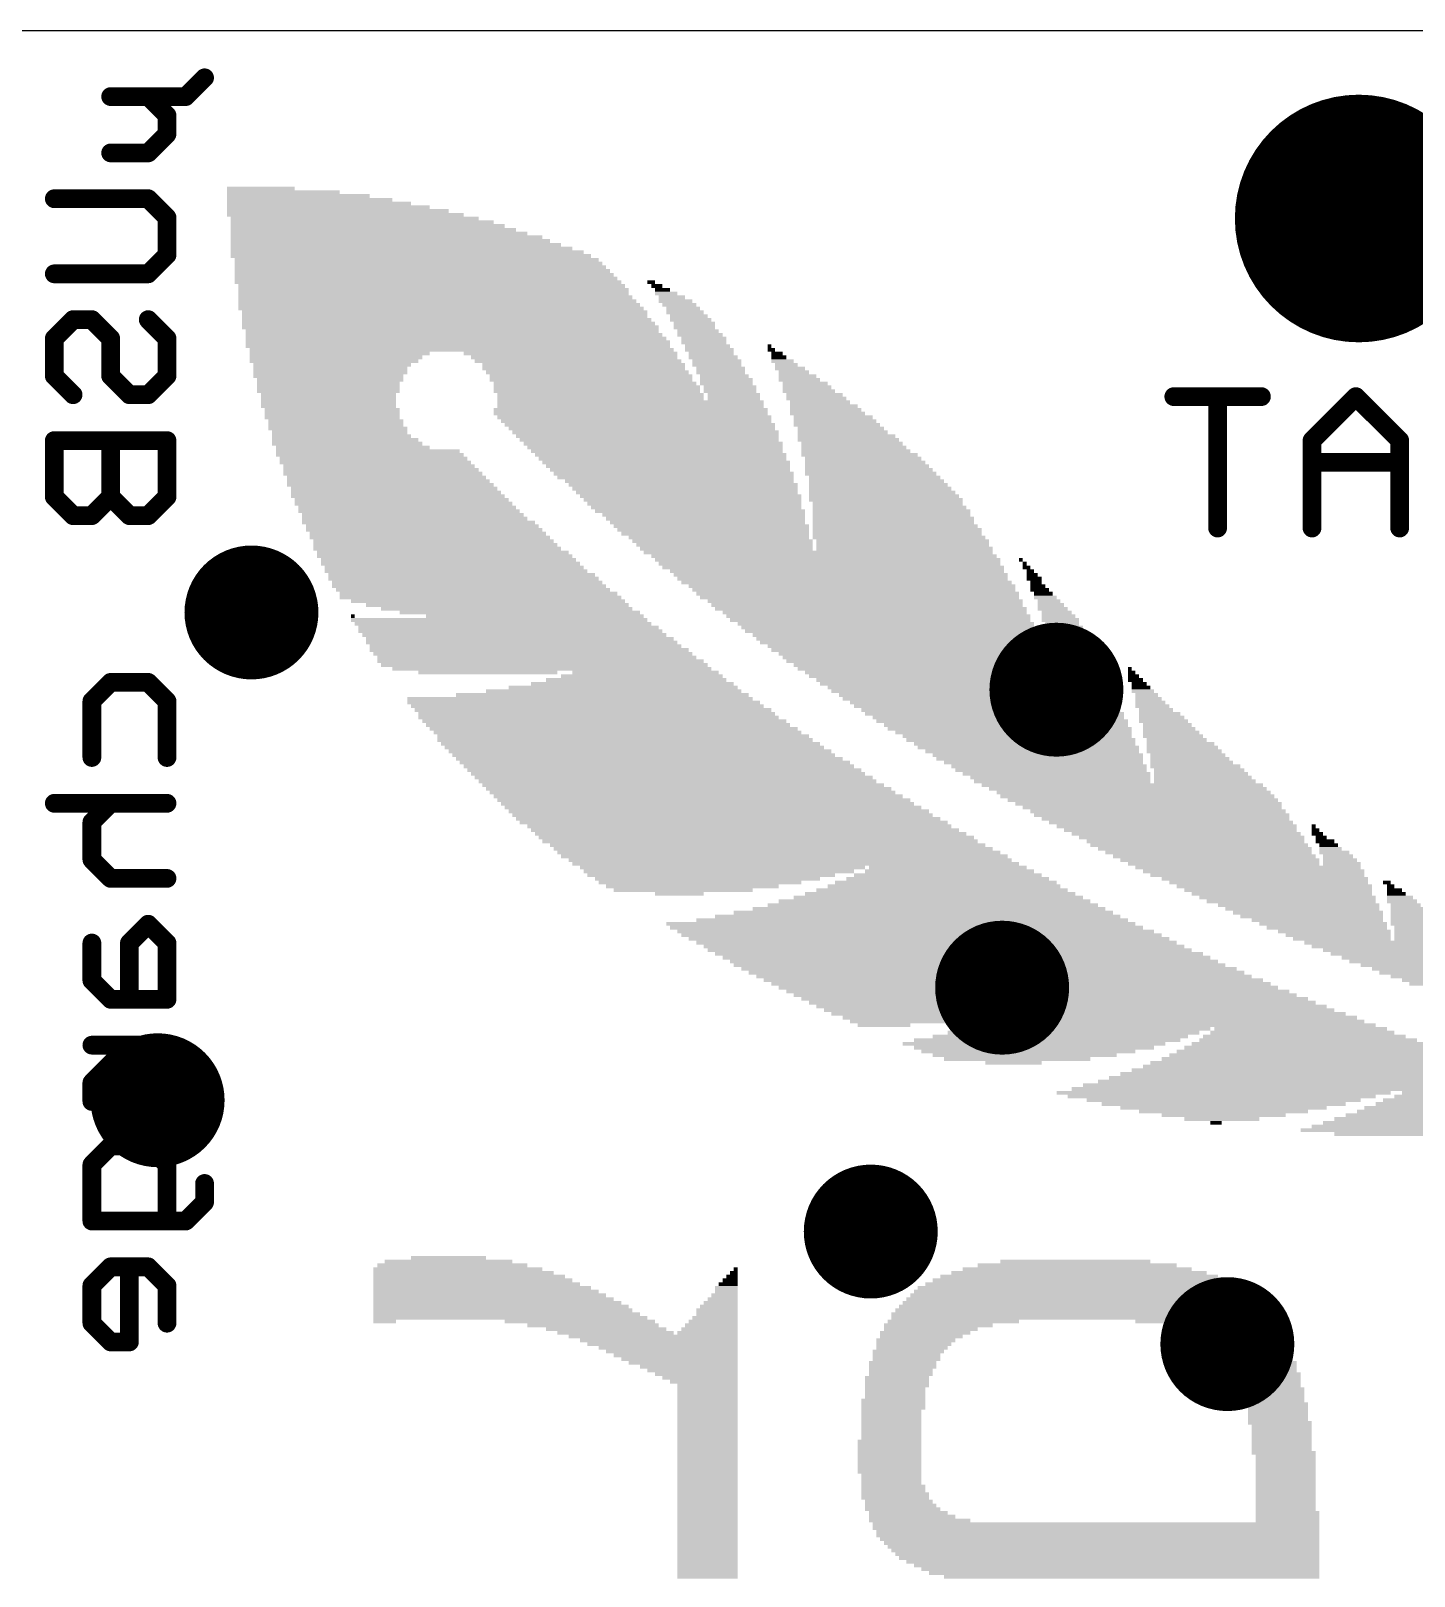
# Model space of a CAD drawing. Extents: x 0 to 50.8, y 0 to 22.9.
# Drawn here: x 7.52 to 16.88, y 12.4 to 22.86 of the extents above; entities that cross this region are included whole.
import ezdxf

# ---------------------------------------------------------------- set-up
doc = ezdxf.new("R2010")
doc.units = 0
for name, color, linetype in [('17', 110, 'CONTINUOUS'), ('18', 110, 'CONTINUOUS'), ('20', 53, 'CONTINUOUS'), ('22', 6, 'CONTINUOUS')]:
    doc.layers.add(name, color=color, linetype=linetype)

# ---------------------------------------------------------------- blocks, each defined once
blk = doc.blocks.new('ROUNDP')
at = {"const_width": 0.5}
blk.add_lwpolyline([(0, -0.25, 1), (0, 0.25, 1), (0, -0.25)], format="xyb", dxfattribs=at)
blk = doc.blocks.new('RECT')
blk.add_solid([(-0.5, -0.5), (0.5, -0.5), (-0.5, 0.5), (0.5, 0.5)])
blk = doc.blocks.new('ROUNDV')
at = {"const_width": 0.5}
blk.add_lwpolyline([(0, -0.25, 1), (0, 0.25, 1), (0, -0.25)], format="xyb", dxfattribs=at)

msp = doc.modelspace()

# ---------------------------------------------------------------- linework, layer by layer
at = {"layer": '20'}
msp.add_line((48.26, 22.86), (2.54, 22.86), dxfattribs=at)
at = {"layer": '22', "const_width": 0.127}
for points in [[(8.5726, 22.4154), (8.6997, 22.5425)], [(8.0642, 22.4154), (8.3184, 22.4154)], [(8.3184, 22.4154), (8.4455, 22.2883)], [(8.3184, 22.4154), (8.5726, 22.4154)], [(8.4455, 22.2883), (8.4455, 22.1612)], [(8.4455, 22.1612), (8.3184, 22.0341)], [(8.3184, 22.0341), (8.0642, 22.0341)], [(7.6829, 21.7239), (8.3184, 21.7239)], [(8.3184, 21.7239), (8.4455, 21.5968)], [(8.4455, 21.5968), (8.4455, 21.3426)], [(8.4455, 21.3426), (8.3184, 21.2155)], [(8.3184, 21.2155), (7.6829, 21.2155)], [(7.6829, 20.7782), (7.81, 20.9053)], [(7.81, 20.9053), (7.9371, 20.9053)], [(7.9371, 20.9053), (8.0642, 20.7782)], [(8.4455, 20.7782), (8.3184, 20.9053)], [(7.6829, 20.524), (7.6829, 20.7782)], [(8.0642, 20.7782), (8.0642, 20.524)], [(8.4455, 20.524), (8.4455, 20.7782)], [(7.81, 20.3969), (7.6829, 20.524)], [(8.0642, 20.524), (8.1913, 20.3969)], [(8.3184, 20.3969), (8.4455, 20.524)], [(8.1913, 20.3969), (8.3184, 20.3969)], [(15.8517, 20.3843), (15.2586, 20.3843)], [(15.5552, 19.4945), (15.5552, 20.3843)], [(16.4907, 20.3843), (16.1941, 20.0877)], [(16.7873, 20.0877), (16.4907, 20.3843)], [(8.4455, 20.0868), (7.6829, 20.0868)], [(7.6829, 20.0868), (7.6829, 19.7054)], [(8.0642, 20.0868), (8.0642, 19.7054)], [(8.4455, 19.7054), (8.4455, 20.0868)], [(16.1941, 20.0877), (16.1941, 19.4945)], [(16.7873, 19.4945), (16.7873, 20.0877)], [(16.7873, 19.9394), (16.1941, 19.9394)], [(7.6829, 19.7054), (7.81, 19.5783)], [(7.9371, 19.5783), (8.0642, 19.7054)], [(8.0642, 19.7054), (8.1913, 19.5783)], [(8.3184, 19.5783), (8.4455, 19.7054)], [(7.81, 19.5783), (7.9371, 19.5783)], [(8.1913, 19.5783), (8.3184, 19.5783)], [(7.9371, 18.3225), (8.0642, 18.4496)], [(8.0642, 18.4496), (8.3184, 18.4496)], [(8.3184, 18.4496), (8.4455, 18.3225)], [(7.9371, 17.9412), (7.9371, 18.3225)], [(8.4455, 18.3225), (8.4455, 17.9412)], [(7.6829, 17.631), (8.4455, 17.631)], [(8.0642, 17.631), (7.9371, 17.5039)], [(7.9371, 17.5039), (7.9371, 17.2497)], [(7.9371, 17.2497), (8.0642, 17.1226)], [(8.0642, 17.1226), (8.4455, 17.1226)], [(8.3184, 16.8125), (8.1913, 16.6853)], [(8.4455, 16.6853), (8.3184, 16.8125)], [(7.9371, 16.6853), (7.9371, 16.4311)], [(8.1913, 16.6853), (8.1913, 16.304)], [(8.4455, 16.304), (8.4455, 16.6853)], [(7.9371, 16.4311), (8.0642, 16.304)], [(8.0642, 16.304), (8.4455, 16.304)], [(8.4455, 15.9939), (7.9371, 15.9939)], [(8.1913, 15.9939), (7.9371, 15.7397)], [(7.9371, 15.7397), (7.9371, 15.6126)], [(7.9371, 15.1846), (8.0642, 15.3117)], [(8.0642, 15.3117), (8.3184, 15.3117)], [(8.3184, 15.3117), (8.4455, 15.1846)], [(7.9371, 14.8033), (7.9371, 15.1846)], [(8.4455, 15.1846), (8.4455, 14.8033)], [(8.6997, 15.0575), (8.6997, 14.9304)], [(8.6997, 14.9304), (8.5726, 14.8033)], [(8.5726, 14.8033), (7.9371, 14.8033)], [(8.0642, 14.4931), (7.9371, 14.366)], [(8.3184, 14.4931), (8.0642, 14.4931)], [(8.1913, 13.9847), (8.1913, 14.4931)], [(8.4455, 14.366), (8.3184, 14.4931)], [(7.9371, 14.366), (7.9371, 14.1118)], [(8.4455, 14.1118), (8.4455, 14.366)], [(7.9371, 14.1118), (8.0642, 13.9847)], [(8.0642, 13.9847), (8.1913, 13.9847)]]:
    msp.add_lwpolyline(points, dxfattribs=at)
at = {"layer": '22', "const_width": 0.0635}
for points in [[(8.7222, 22.52, 1), (8.6773, 22.565)], [(8.0642, 22.4471, 1), (8.0642, 22.3836)], [(8.3408, 22.4378, 1), (8.2959, 22.3929)], [(8.3184, 22.4471, 1), (8.3184, 22.3836)], [(8.3184, 22.3836, 1), (8.3184, 22.4471)], [(8.5502, 22.4378, 1), (8.5951, 22.3929)], [(8.5726, 22.3836, 1), (8.5726, 22.4471)], [(8.4773, 22.2883, 1), (8.4138, 22.2883)], [(8.423, 22.2658, 1), (8.468, 22.3107)], [(8.4138, 22.1612, 1), (8.4773, 22.1612)], [(8.468, 22.1387, 1), (8.423, 22.1836)], [(8.0642, 22.0658, 1), (8.0642, 22.0023)], [(8.2959, 22.0565, 1), (8.3408, 22.0116)], [(8.3184, 22.0023, 1), (8.3184, 22.0658)], [(7.6829, 21.7557, 1), (7.6829, 21.6922)], [(8.3408, 21.7464, 1), (8.2959, 21.7015)], [(8.3184, 21.6922, 1), (8.3184, 21.7557)], [(8.4773, 21.5968, 1), (8.4138, 21.5968)], [(8.423, 21.5744, 1), (8.468, 21.6193)], [(8.4138, 21.3426, 1), (8.4773, 21.3426)], [(8.468, 21.3201, 1), (8.423, 21.365)], [(7.6829, 21.2472, 1), (7.6829, 21.1837)], [(8.2959, 21.2379, 1), (8.3408, 21.193)], [(8.3184, 21.1837, 1), (8.3184, 21.2472)], [(7.81, 20.9371, 1), (7.81, 20.8736)], [(7.8324, 20.8829, 1), (7.7875, 20.9278)], [(7.9595, 20.9278, 1), (7.9146, 20.8829)], [(7.9371, 20.8736, 1), (7.9371, 20.9371)], [(8.3408, 20.9278, 1), (8.2959, 20.8829)], [(7.7146, 20.7782, 1), (7.6511, 20.7782)], [(7.6604, 20.8007, 1), (7.7053, 20.7558)], [(8.0959, 20.7782, 1), (8.0324, 20.7782)], [(8.0417, 20.7558, 1), (8.0866, 20.8007)], [(8.4773, 20.7782, 1), (8.4138, 20.7782)], [(8.423, 20.7558, 1), (8.468, 20.8007)], [(7.6511, 20.524, 1), (7.7146, 20.524)], [(7.7053, 20.5465, 1), (7.6604, 20.5016)], [(8.0866, 20.5465, 1), (8.0417, 20.5016)], [(8.0324, 20.524, 1), (8.0959, 20.524)], [(8.4138, 20.524, 1), (8.4773, 20.524)], [(8.468, 20.5016, 1), (8.423, 20.5465)], [(7.7875, 20.3745, 1), (7.8324, 20.4194)], [(8.1913, 20.4287, 1), (8.1913, 20.3652)], [(8.1688, 20.3745, 1), (8.2137, 20.4194)], [(8.2959, 20.4194, 1), (8.3408, 20.3745)], [(8.3184, 20.3652, 1), (8.3184, 20.4287)], [(15.2586, 20.416, 1), (15.2586, 20.3525)], [(15.5869, 20.3843, 1), (15.5234, 20.3843)], [(15.8517, 20.3525, 1), (15.8517, 20.416)], [(16.5131, 20.4067, 1), (16.4682, 20.3618)], [(16.5131, 20.3618, 1), (16.4682, 20.4067)], [(7.7146, 20.0868, 1), (7.6511, 20.0868)], [(7.6829, 20.1185, 1), (7.6829, 20.055)], [(8.0959, 20.0868, 1), (8.0324, 20.0868)], [(8.4773, 20.0868, 1), (8.4138, 20.0868)], [(8.4455, 20.055, 1), (8.4455, 20.1185)], [(16.2258, 20.0877, 1), (16.1623, 20.0877)], [(16.1716, 20.1101, 1), (16.2165, 20.0652)], [(16.819, 20.0877, 1), (16.7555, 20.0877)], [(16.7648, 20.0652, 1), (16.8097, 20.1101)], [(16.1941, 19.9711, 1), (16.1941, 19.9076)], [(16.7873, 19.9076, 1), (16.7873, 19.9711)], [(7.6511, 19.7054, 1), (7.7146, 19.7054)], [(7.7053, 19.7279, 1), (7.6604, 19.683)], [(8.0866, 19.7279, 1), (8.0417, 19.683)], [(8.0324, 19.7054, 1), (8.0959, 19.7054)], [(8.0866, 19.683, 1), (8.0417, 19.7279)], [(8.4138, 19.7054, 1), (8.4773, 19.7054)], [(8.468, 19.683, 1), (8.423, 19.7279)], [(7.81, 19.6101, 1), (7.81, 19.5466)], [(7.7875, 19.5559, 1), (7.8324, 19.6008)], [(7.9146, 19.6008, 1), (7.9595, 19.5559)], [(7.9371, 19.5466, 1), (7.9371, 19.6101)], [(8.1913, 19.6101, 1), (8.1913, 19.5466)], [(8.1688, 19.5559, 1), (8.2137, 19.6008)], [(8.2959, 19.6008, 1), (8.3408, 19.5559)], [(8.3184, 19.5466, 1), (8.3184, 19.6101)], [(15.5234, 19.4945, 1), (15.5869, 19.4945)], [(16.1623, 19.4945, 1), (16.2258, 19.4945)], [(16.7555, 19.4945, 1), (16.819, 19.4945)], [(8.0642, 18.4814, 1), (8.0642, 18.4179)], [(8.0866, 18.4272, 1), (8.0417, 18.4721)], [(8.3408, 18.4721, 1), (8.2959, 18.4272)], [(8.3184, 18.4179, 1), (8.3184, 18.4814)], [(7.9688, 18.3225, 1), (7.9053, 18.3225)], [(7.9146, 18.345, 1), (7.9595, 18.3001)], [(8.4773, 18.3225, 1), (8.4138, 18.3225)], [(8.423, 18.3001, 1), (8.468, 18.345)], [(7.9053, 17.9412, 1), (7.9688, 17.9412)], [(8.4138, 17.9412, 1), (8.4773, 17.9412)], [(7.6829, 17.6628, 1), (7.6829, 17.5993)], [(8.0866, 17.6086, 1), (8.0417, 17.6535)], [(8.4455, 17.5993, 1), (8.4455, 17.6628)], [(7.9688, 17.5039, 1), (7.9053, 17.5039)], [(7.9146, 17.5264, 1), (7.9595, 17.4815)], [(7.9595, 17.2722, 1), (7.9146, 17.2273)], [(7.9053, 17.2497, 1), (7.9688, 17.2497)], [(8.0642, 17.1543, 1), (8.0642, 17.0908)], [(8.0417, 17.1001, 1), (8.0866, 17.145)], [(8.4455, 17.0908, 1), (8.4455, 17.1543)], [(8.3408, 16.8349, 1), (8.2959, 16.79)], [(8.3408, 16.79, 1), (8.2959, 16.8349)], [(7.9688, 16.6853, 1), (7.9053, 16.6853)], [(8.223, 16.6853, 1), (8.1595, 16.6853)], [(8.1688, 16.7078, 1), (8.2137, 16.6629)], [(8.4773, 16.6853, 1), (8.4138, 16.6853)], [(8.423, 16.6629, 1), (8.468, 16.7078)], [(7.9595, 16.4536, 1), (7.9146, 16.4087)], [(7.9053, 16.4311, 1), (7.9688, 16.4311)], [(8.0642, 16.3358, 1), (8.0642, 16.2723)], [(8.0417, 16.2816, 1), (8.0866, 16.3265)], [(8.1595, 16.304, 1), (8.223, 16.304)], [(8.4138, 16.304, 1), (8.4773, 16.304)], [(8.4455, 16.2723, 1), (8.4455, 16.3358)], [(7.9371, 16.0256, 1), (7.9371, 15.9621)], [(8.2137, 15.9714, 1), (8.1688, 16.0163)], [(8.4455, 15.9621, 1), (8.4455, 16.0256)], [(7.9688, 15.7397, 1), (7.9053, 15.7397)], [(7.9146, 15.7621, 1), (7.9595, 15.7172)], [(7.9053, 15.6126, 1), (7.9688, 15.6126)], [(8.0642, 15.3435, 1), (8.0642, 15.28)], [(8.0866, 15.2893, 1), (8.0417, 15.3342)], [(8.3408, 15.3342, 1), (8.2959, 15.2893)], [(8.3184, 15.28, 1), (8.3184, 15.3435)], [(7.9688, 15.1846, 1), (7.9053, 15.1846)], [(7.9146, 15.2071, 1), (7.9595, 15.1622)], [(8.4773, 15.1846, 1), (8.4138, 15.1846)], [(8.423, 15.1622, 1), (8.468, 15.2071)], [(8.7315, 15.0575, 1), (8.668, 15.0575)], [(8.668, 14.9304, 1), (8.7315, 14.9304)], [(8.7222, 14.908, 1), (8.6773, 14.9529)], [(7.9371, 14.835, 1), (7.9371, 14.7715)], [(8.5502, 14.8257, 1), (8.5951, 14.7808)], [(8.5726, 14.7715, 1), (8.5726, 14.835)], [(7.9053, 14.8033, 1), (7.9688, 14.8033)], [(8.4138, 14.8033, 1), (8.4773, 14.8033)], [(8.0642, 14.5249, 1), (8.0642, 14.4614)], [(8.0866, 14.4707, 1), (8.0417, 14.5156)], [(8.223, 14.4931, 1), (8.1595, 14.4931)], [(8.3408, 14.5156, 1), (8.2959, 14.4707)], [(8.3184, 14.4614, 1), (8.3184, 14.5249)], [(7.9688, 14.366, 1), (7.9053, 14.366)], [(7.9146, 14.3885, 1), (7.9595, 14.3436)], [(8.4773, 14.366, 1), (8.4138, 14.366)], [(8.423, 14.3436, 1), (8.468, 14.3885)], [(7.9595, 14.1343, 1), (7.9146, 14.0894)], [(7.9053, 14.1118, 1), (7.9688, 14.1118)], [(8.4138, 14.1118, 1), (8.4773, 14.1118)], [(8.0642, 14.0165, 1), (8.0642, 13.953)], [(8.0417, 13.9623, 1), (8.0866, 14.0072)], [(8.1913, 13.953, 1), (8.1913, 14.0165)], [(8.1595, 13.9847, 1), (8.223, 13.9847)]]:
    msp.add_lwpolyline(points, format="xyb", dxfattribs=at)

# ---------------------------------------------------------------- block references
at = {"layer": '17', "xscale": 1.6764, "yscale": 1.6764, "rotation": 90}
msp.add_blockref('ROUNDP', (16.51, 21.59), dxfattribs=at)
msp.add_blockref('ROUNDP', (16.51, 21.59), dxfattribs=at)
at = {"layer": '18', "xscale": 0.9064, "yscale": 0.9064}
for p in [(9.017, 18.923), (9.017, 18.923), (14.4642, 18.4002), (14.4642, 18.4002), (14.097, 16.383), (14.097, 16.383), (8.382, 15.621), (8.382, 15.621), (13.208, 14.732), (13.208, 14.732), (15.621, 13.97), (15.621, 13.97)]:
    msp.add_blockref('ROUNDV', p, dxfattribs=at)
at = {"layer": '22', "yscale": 0.0254, "rotation": 180}
for p, xscale in [((9.0805, 21.7932), 0.4572), ((9.2329, 21.7678), 0.762), ((9.3345, 21.7424), 0.9652), ((9.4107, 21.717), 1.1176), ((9.4742, 21.6916), 1.2446), ((9.5377, 21.6662), 1.3716), ((9.6012, 21.6408), 1.4986), ((9.652, 21.6154), 1.6002), ((9.7155, 21.59), 1.6764), ((9.7663, 21.5646), 1.778), ((9.8044, 21.5392), 1.8542), ((9.8425, 21.5138), 1.9304), ((9.8806, 21.4884), 2.0066), ((9.9314, 21.463), 2.1082), ((9.9568, 21.4376), 2.159), ((9.9949, 21.4122), 2.2352), ((10.033, 21.3868), 2.3114), ((10.0711, 21.3614), 2.3876), ((10.0965, 21.336), 2.4384), ((10.1346, 21.3106), 2.4638), ((10.1473, 21.2852), 2.4892), ((10.16, 21.2598), 2.5146), ((10.1727, 21.2344), 2.54), ((10.1854, 21.209), 2.5654), ((10.1981, 21.1836), 2.5908), ((10.2108, 21.1582), 2.6162), ((10.2362, 21.1328), 2.6162), ((11.7221, 21.1582), 0.0508), ((11.7602, 21.1328), 0.0762), ((10.2489, 21.1074), 2.6416), ((10.2489, 21.082), 2.6416), ((10.2616, 21.0566), 2.667), ((10.2743, 21.0312), 2.6924), ((11.7983, 21.1074), 0.1016), ((11.8237, 21.082), 0.1524), ((11.8618, 21.0566), 0.1778), ((11.8872, 21.0312), 0.2286), ((10.287, 21.0058), 2.7178), ((10.2997, 20.9804), 2.7432), ((10.3251, 20.955), 2.7432), ((10.3251, 20.9296), 2.7432), ((11.9126, 21.0058), 0.2286), ((11.938, 20.9804), 0.2286), ((11.9507, 20.955), 0.254), ((11.9761, 20.9296), 0.254), ((10.3378, 20.9042), 2.7686), ((10.3505, 20.8788), 2.794), ((10.3632, 20.8534), 2.8194), ((10.3759, 20.828), 2.794), ((11.9888, 20.9042), 0.2794), ((12.0142, 20.8788), 0.2794), ((12.0142, 20.8534), 0.2794), ((12.0396, 20.828), 0.2794), ((10.3886, 20.8026), 2.8194), ((10.4013, 20.7772), 2.8448), ((10.414, 20.7518), 2.8702), ((10.414, 20.7264), 2.8702), ((10.4394, 20.701), 2.8702), ((12.0523, 20.8026), 0.3048), ((12.0777, 20.7772), 0.3048), ((12.0777, 20.7518), 0.3048), ((12.1031, 20.7264), 0.3048), ((12.1158, 20.701), 0.3302), ((12.5222, 20.7264), 0.0254), ((12.5349, 20.701), 0.0508), ((9.6139, 20.6756), 1.2192), ((9.5885, 20.6502), 1.1684), ((9.5758, 20.6248), 1.143), ((9.5631, 20.5994), 1.0668), ((11.176, 20.6756), 1.4478), ((11.2014, 20.6502), 1.397), ((11.2268, 20.6248), 1.397), ((11.2649, 20.5994), 1.3716), ((12.1285, 20.6756), 0.3048), ((12.1412, 20.6502), 0.3302), ((12.1666, 20.6248), 0.3302), ((12.1666, 20.5994), 0.3302), ((12.573, 20.6756), 0.0762), ((12.5857, 20.6502), 0.1016), ((12.6111, 20.6248), 0.1524), ((12.6365, 20.5994), 0.1524), ((9.5504, 20.574), 1.0414), ((9.5504, 20.5486), 1.0414), ((9.5377, 20.5232), 1.016), ((9.5504, 20.4978), 0.9906), ((11.2649, 20.574), 1.3716), ((11.2903, 20.5486), 1.3716), ((11.3157, 20.5232), 1.3716), ((11.3157, 20.4978), 1.3716), ((12.192, 20.574), 0.3302), ((12.192, 20.5486), 0.3302), ((12.2174, 20.5232), 0.3302), ((12.2301, 20.4978), 0.3556), ((12.6619, 20.574), 0.2032), ((12.6873, 20.5486), 0.2032), ((12.7127, 20.5232), 0.254), ((12.7254, 20.4978), 0.2794), ((9.5377, 20.4724), 0.9652), ((9.5377, 20.447), 0.9652), ((9.5377, 20.4216), 0.9652), ((9.5377, 20.3962), 0.9144), ((11.3411, 20.4724), 1.3716), ((11.3538, 20.447), 1.397), ((11.3538, 20.4216), 1.397), ((11.3792, 20.3962), 1.397), ((12.2301, 20.4724), 0.3556), ((12.2555, 20.447), 0.3556), ((12.2555, 20.4216), 0.3556), ((12.2809, 20.3962), 0.3556), ((12.7635, 20.4724), 0.3048), ((12.7762, 20.447), 0.3302), ((12.7889, 20.4216), 0.3556), ((12.827, 20.3962), 0.381), ((9.5377, 20.3708), 0.9144), ((9.5377, 20.3454), 0.9144), ((9.5377, 20.32), 0.9144), ((9.5631, 20.2946), 0.9144), ((11.5824, 20.2946), 1.8542), ((11.3792, 20.3708), 1.397), ((11.5824, 20.3454), 1.8034), ((11.5824, 20.32), 1.8034), ((12.2809, 20.3708), 0.3556), ((12.8397, 20.3708), 0.4064), ((12.8651, 20.3454), 0.4064), ((12.8905, 20.32), 0.4572), ((12.9032, 20.2946), 0.4826), ((9.5631, 20.2692), 0.9144), ((9.5631, 20.2438), 0.9144), ((9.5885, 20.2184), 0.9144), ((9.5885, 20.193), 0.9144), ((11.5824, 20.2692), 1.8542), ((11.6078, 20.2438), 1.8542), ((11.6205, 20.2184), 1.8288), ((11.6459, 20.193), 1.8288), ((12.9159, 20.2692), 0.508), ((12.954, 20.2438), 0.5334), ((12.9667, 20.2184), 0.5588), ((12.9794, 20.193), 0.5842), ((9.6012, 20.1676), 0.9398), ((9.6139, 20.1422), 0.9144), ((9.6266, 20.1168), 0.9398), ((9.652, 20.0914), 0.9906), ((11.6586, 20.1676), 1.8034), ((11.684, 20.1422), 1.8034), ((11.6967, 20.1168), 1.778), ((11.7094, 20.0914), 1.7526), ((13.0048, 20.1676), 0.5842), ((13.0175, 20.1422), 0.6096), ((13.0429, 20.1168), 0.6604), ((13.0556, 20.0914), 0.6858), ((9.6647, 20.066), 1.016), ((9.7028, 20.0406), 1.0414), ((9.8044, 20.0152), 1.2446), ((9.8171, 19.9898), 1.27), ((11.7348, 20.066), 1.7526), ((11.7475, 20.0406), 1.7272), ((11.7602, 20.0152), 1.7018), ((11.7856, 19.9898), 1.7018), ((13.081, 20.066), 0.6858), ((13.0937, 20.0406), 0.7112), ((13.1064, 20.0152), 0.7366), ((13.1318, 19.9898), 0.7874), ((9.8425, 19.9644), 1.27), ((9.8552, 19.939), 1.2954), ((9.8806, 19.9136), 1.2954), ((9.8933, 19.8882), 1.3208), ((9.906, 19.8628), 1.3462), ((11.7983, 19.9644), 1.6764), ((11.8237, 19.939), 1.6764), ((11.8364, 19.9136), 1.651), ((11.8491, 19.8882), 1.6256), ((11.8745, 19.8628), 1.6256), ((13.1572, 19.9644), 0.7874), ((13.1699, 19.939), 0.8128), ((13.1826, 19.9136), 0.8382), ((13.1953, 19.8882), 0.8636), ((13.208, 19.8628), 0.889), ((9.9314, 19.8374), 1.3462), ((9.9441, 19.812), 1.3716), ((9.9568, 19.7866), 1.397), ((9.9822, 19.7612), 1.397), ((11.8872, 19.8374), 1.6002), ((11.9126, 19.812), 1.5494), ((11.938, 19.7866), 1.5494), ((11.9507, 19.7612), 1.524), ((13.2334, 19.8374), 0.889), ((13.2461, 19.812), 0.9144), ((13.2588, 19.7866), 0.9398), ((13.2715, 19.7612), 0.9652), ((9.9949, 19.7358), 1.4224), ((10.0076, 19.7104), 1.4478), ((10.033, 19.685), 1.4478), ((10.0457, 19.6596), 1.4732), ((11.9634, 19.7358), 1.4986), ((11.9888, 19.7104), 1.4986), ((12.0015, 19.685), 1.4732), ((12.0142, 19.6596), 1.4478), ((13.2842, 19.7358), 0.9906), ((13.2969, 19.7104), 1.016), ((13.3096, 19.685), 1.0414), ((13.3223, 19.6596), 1.016), ((10.0711, 19.6342), 1.4732), ((10.0838, 19.6088), 1.4986), ((10.1092, 19.5834), 1.4986), ((10.1219, 19.558), 1.524), ((12.0269, 19.6342), 1.4224), ((12.0523, 19.6088), 1.4224), ((12.0777, 19.5834), 1.3716), ((12.0904, 19.558), 1.3462), ((13.335, 19.6342), 1.0414), ((13.3477, 19.6088), 1.0668), ((13.3477, 19.5834), 1.0668), ((13.3604, 19.558), 1.0922), ((10.1473, 19.5326), 1.5748), ((10.1727, 19.5072), 1.5748), ((10.1854, 19.4818), 1.6002), ((10.2108, 19.4564), 1.6002), ((12.1031, 19.5326), 1.3208), ((12.1285, 19.5072), 1.3208), ((12.1412, 19.4818), 1.2954), ((12.1539, 19.4564), 1.27), ((13.3604, 19.5326), 1.0922), ((13.3731, 19.5072), 1.1176), ((13.3858, 19.4818), 1.143), ((13.3858, 19.4564), 1.143), ((10.2235, 19.431), 1.6256), ((10.2489, 19.4056), 1.6256), ((10.2616, 19.3802), 1.651), ((10.2743, 19.3548), 1.6764), ((12.1793, 19.431), 1.2192), ((12.2047, 19.4056), 1.2192), ((12.2174, 19.3802), 1.1938), ((12.2301, 19.3548), 1.1684), ((13.3985, 19.431), 1.1684), ((13.4239, 19.4056), 1.1684), ((13.4239, 19.3802), 1.1684), ((13.4366, 19.3548), 1.1938), ((10.3124, 19.3294), 1.7018), ((10.3251, 19.304), 1.7272), ((10.3505, 19.2786), 1.7272), ((10.3632, 19.2532), 1.7526), ((12.8524, 19.3294), 2.3622), ((12.8905, 19.304), 2.3368), ((12.9159, 19.2786), 2.3368), ((12.9286, 19.2532), 2.3114), ((14.224, 19.2786), 0.0254), ((14.2494, 19.2532), 0.0254), ((10.3886, 19.2278), 1.7526), ((10.4013, 19.2024), 1.778), ((10.4394, 19.177), 1.8034), ((10.4521, 19.1516), 1.8288), ((12.954, 19.2278), 2.3114), ((12.9794, 19.2024), 2.2606), ((13.0048, 19.177), 2.2606), ((13.0175, 19.1516), 2.2352), ((14.2621, 19.2278), 0.0508), ((14.2875, 19.2024), 0.0508), ((14.3002, 19.177), 0.0762), ((14.3129, 19.1516), 0.1016), ((10.4775, 19.1262), 1.8288), ((10.4902, 19.1008), 1.8542), ((10.5156, 19.0754), 1.8542), ((10.5537, 19.05), 1.8796), ((13.0429, 19.1262), 2.2352), ((13.081, 19.1008), 2.2098), ((13.0937, 19.0754), 2.1844), ((13.1191, 19.05), 2.1844), ((14.3256, 19.1262), 0.0762), ((14.3383, 19.1008), 0.1016), ((14.351, 19.0754), 0.127), ((14.3764, 19.05), 0.127), ((10.5664, 19.0246), 1.905), ((10.6172, 18.9992), 1.8542), ((10.6807, 18.9738), 1.778), ((10.7442, 18.9484), 1.7018), ((10.8331, 18.923), 1.6256), ((13.1318, 19.0246), 2.159), ((13.1699, 18.9992), 2.1336), ((13.1826, 18.9738), 2.1082), ((13.208, 18.9484), 2.1082), ((13.2334, 18.923), 2.0574), ((14.3891, 19.0246), 0.1524), ((14.4145, 18.9992), 0.1524), ((14.4272, 18.9738), 0.1778), ((14.4399, 18.9484), 0.2032), ((14.4653, 18.923), 0.2032), ((9.7028, 18.8976), 0.0254), ((10.6934, 18.8722), 2.0066), ((10.7188, 18.8468), 2.0066), ((10.7569, 18.8214), 2.032), ((10.9347, 18.8976), 1.4732), ((13.2588, 18.8976), 2.0574), ((13.2715, 18.8722), 2.032), ((13.3096, 18.8468), 2.0066), ((13.3223, 18.8214), 1.9812), ((14.478, 18.8976), 0.2286), ((14.4907, 18.8722), 0.254), ((14.5034, 18.8468), 0.2286), ((14.5161, 18.8214), 0.254), ((10.7696, 18.796), 2.0574), ((10.795, 18.7706), 2.0574), ((10.8331, 18.7452), 2.0828), ((10.8458, 18.7198), 2.1082), ((13.3477, 18.796), 1.9812), ((13.3858, 18.7706), 1.9558), ((13.3985, 18.7452), 1.9304), ((13.4239, 18.7198), 1.9304), ((14.5161, 18.796), 0.254), ((14.5415, 18.7706), 0.254), ((14.5415, 18.7452), 0.254), ((14.5542, 18.7198), 0.2794), ((10.8712, 18.6944), 2.1082), ((10.8966, 18.669), 2.159), ((10.922, 18.6436), 2.159), ((10.9474, 18.6182), 2.159), ((13.4493, 18.6944), 1.8796), ((13.462, 18.669), 1.8542), ((13.5001, 18.6436), 1.8288), ((13.5128, 18.6182), 1.8034), ((14.5669, 18.6944), 0.254), ((14.5796, 18.669), 0.2794), ((14.5796, 18.6436), 0.2794), ((14.605, 18.6182), 0.2794), ((10.9728, 18.5928), 2.2098), ((10.9982, 18.5674), 2.2098), ((11.049, 18.542), 2.159), ((10.6172, 18.5166), 0.9398), ((11.684, 18.5166), 0.9906), ((13.5382, 18.5928), 1.8034), ((13.5636, 18.5674), 1.7526), ((13.589, 18.542), 1.7526), ((13.7795, 18.5166), 2.032), ((14.605, 18.5928), 0.2794), ((14.6177, 18.5674), 0.3048), ((14.6304, 18.542), 0.2794), ((14.9606, 18.542), 0.0254), ((14.9733, 18.5166), 0.0508), ((11.5316, 18.415), 1.5494), ((11.5951, 18.4404), 1.3716), ((11.6205, 18.4658), 1.2192), ((11.6586, 18.4912), 1.0922), ((13.7922, 18.4912), 2.0066), ((13.8303, 18.4658), 1.9812), ((13.843, 18.4404), 1.9558), ((13.8811, 18.415), 1.9304), ((14.986, 18.4912), 0.0762), ((14.9987, 18.4658), 0.1016), ((15.0241, 18.4404), 0.1016), ((15.0368, 18.415), 0.127), ((11.2395, 18.3388), 2.3368), ((11.2649, 18.3134), 2.3876), ((11.3919, 18.3642), 1.9812), ((11.4681, 18.3896), 1.7272), ((13.8938, 18.3896), 1.905), ((13.9319, 18.3642), 1.8796), ((13.9446, 18.3388), 1.8542), ((13.9827, 18.3134), 1.8288), ((15.0495, 18.3896), 0.1524), ((15.0749, 18.3642), 0.1524), ((15.0876, 18.3388), 0.1778), ((15.1003, 18.3134), 0.2032), ((11.2903, 18.288), 2.3876), ((11.3284, 18.2626), 2.413), ((11.3538, 18.2372), 2.413), ((11.3665, 18.2118), 2.4384), ((13.9954, 18.288), 1.8034), ((14.0208, 18.2626), 1.7526), ((14.0462, 18.2372), 1.7526), ((14.0716, 18.2118), 1.7018), ((15.113, 18.288), 0.2286), ((15.1384, 18.2626), 0.2286), ((15.1638, 18.2372), 0.2794), ((15.1765, 18.2118), 0.3048), ((11.4046, 18.1864), 2.4638), ((11.43, 18.161), 2.4638), ((11.4681, 18.1356), 2.4892), ((11.4935, 18.1102), 2.4892), ((11.5316, 18.0848), 2.5146), ((14.097, 18.1864), 1.7018), ((14.1224, 18.161), 1.651), ((14.1478, 18.1356), 1.651), ((14.1732, 18.1102), 1.6002), ((14.1986, 18.0848), 1.5494), ((15.1892, 18.1864), 0.3302), ((15.2146, 18.161), 0.3302), ((15.2273, 18.1356), 0.3556), ((15.24, 18.1102), 0.381), ((15.2527, 18.0848), 0.4064), ((11.5443, 18.0594), 2.54), ((11.5824, 18.034), 2.5654), ((11.6078, 18.0086), 2.5654), ((11.6459, 17.9832), 2.5908), ((14.224, 18.0594), 1.5494), ((14.2494, 18.034), 1.4986), ((14.2748, 18.0086), 1.4986), ((14.3002, 17.9832), 1.4478), ((15.2781, 18.0594), 0.4064), ((15.3035, 18.034), 0.4572), ((15.3162, 18.0086), 0.4826), ((15.3289, 17.9832), 0.508), ((11.6713, 17.9578), 2.5908), ((11.7094, 17.9324), 2.6162), ((11.7475, 17.907), 2.6416), ((11.7729, 17.8816), 2.6416), ((14.3383, 17.9578), 1.4224), ((14.351, 17.9324), 1.397), ((14.3764, 17.907), 1.3462), ((14.4145, 17.8816), 1.3208), ((15.3543, 17.9578), 0.508), ((15.367, 17.9324), 0.5334), ((15.3797, 17.907), 0.5588), ((15.4051, 17.8816), 0.6096), ((11.811, 17.8562), 2.667), ((11.8364, 17.8308), 2.667), ((11.8745, 17.8054), 2.6924), ((11.8999, 17.78), 2.6924), ((14.4272, 17.8562), 1.2954), ((14.4653, 17.8308), 1.27), ((14.4907, 17.8054), 1.2192), ((14.5034, 17.78), 1.1938), ((15.4305, 17.8562), 0.6096), ((15.4432, 17.8308), 0.635), ((15.4559, 17.8054), 0.6604), ((15.4686, 17.78), 0.6858), ((11.938, 17.7546), 2.7178), ((11.9761, 17.7292), 2.7432), ((12.0015, 17.7038), 2.7432), ((12.0396, 17.6784), 2.7686), ((14.9098, 17.7546), 1.905), ((14.9479, 17.7292), 1.8796), ((14.986, 17.7038), 1.8542), ((15.0114, 17.6784), 1.8542), ((12.0777, 17.653), 2.794), ((12.1031, 17.6276), 2.794), ((12.1412, 17.6022), 2.8194), ((12.1793, 17.5768), 2.8448), ((15.0495, 17.653), 1.8288), ((15.0876, 17.6276), 1.8034), ((15.113, 17.6022), 1.7526), ((15.1511, 17.5768), 1.7272), ((12.2047, 17.5514), 2.8448), ((12.2428, 17.526), 2.8702), ((12.2809, 17.5006), 2.8956), ((12.319, 17.4752), 2.8702), ((15.1765, 17.5514), 1.7272), ((15.2019, 17.526), 1.6764), ((15.24, 17.5006), 1.651), ((15.2781, 17.4752), 1.6256), ((16.2052, 17.4752), 0.0254), ((12.3571, 17.4498), 2.8956), ((12.3952, 17.4244), 2.921), ((12.4333, 17.399), 2.9464), ((12.4587, 17.3736), 2.9464), ((15.3035, 17.4498), 1.5748), ((15.3416, 17.4244), 1.5494), ((15.3797, 17.399), 1.524), ((15.4051, 17.3736), 1.4732), ((16.2179, 17.4498), 0.0508), ((16.2306, 17.4244), 0.0762), ((16.256, 17.399), 0.0762), ((16.2814, 17.3736), 0.127), ((12.5095, 17.3482), 2.9464), ((12.5476, 17.3228), 2.9718), ((12.5857, 17.2974), 2.9972), ((12.6238, 17.272), 3.0226), ((15.4305, 17.3482), 1.4732), ((15.4686, 17.3228), 1.4478), ((15.494, 17.2974), 1.397), ((15.5321, 17.272), 1.3716), ((16.3068, 17.3482), 0.127), ((16.3195, 17.3228), 0.1524), ((16.3449, 17.2974), 0.2032), ((16.3703, 17.272), 0.2032), ((12.6619, 17.2466), 2.9972), ((12.7, 17.2212), 3.0226), ((12.2047, 17.1958), 1.9304), ((12.1793, 17.1704), 1.8288), ((12.1285, 17.145), 1.6764), ((13.7287, 17.145), 1.27), ((13.7414, 17.1704), 1.143), ((13.7287, 17.1958), 1.0668), ((15.5702, 17.2466), 1.3462), ((15.5956, 17.2212), 1.2954), ((15.7607, 17.1958), 1.524), ((15.7988, 17.1704), 1.4986), ((15.8242, 17.145), 1.4478), ((16.383, 17.2466), 0.2286), ((16.3957, 17.2212), 0.254), ((12.1031, 17.1196), 1.524), ((12.0523, 17.0942), 1.3716), ((12.0015, 17.0688), 1.1684), ((11.938, 17.0434), 0.9398), ((13.6906, 17.0434), 1.7018), ((13.7033, 17.0688), 1.5748), ((13.716, 17.0942), 1.4986), ((13.7287, 17.1196), 1.3716), ((15.875, 17.1196), 1.397), ((15.9004, 17.0942), 1.3462), ((15.9385, 17.0688), 1.3208), ((15.9639, 17.0434), 1.27), ((16.7005, 17.0942), 0.0508), ((16.7259, 17.0688), 0.0508), ((16.7513, 17.0434), 0.1016), ((11.9126, 17.018), 0.3302), ((13.6271, 16.9418), 2.2352), ((13.6398, 16.9672), 2.1082), ((13.6652, 16.9926), 1.9558), ((13.6779, 17.018), 1.8288), ((15.9893, 17.018), 1.2192), ((16.0274, 16.9926), 1.1938), ((16.0528, 16.9672), 1.143), ((16.1036, 16.9418), 1.0922), ((16.764, 17.018), 0.127), ((16.7894, 16.9926), 0.1778), ((16.8021, 16.9672), 0.2032), ((16.8275, 16.9418), 0.2032), ((13.4874, 16.8402), 2.921), ((13.5255, 16.8656), 2.7432), ((13.5636, 16.891), 2.5654), ((13.6017, 16.9164), 2.3876), ((16.129, 16.9164), 1.0414), ((16.1671, 16.891), 1.016), ((16.1925, 16.8656), 0.9652), ((16.2306, 16.8402), 0.889), ((16.8529, 16.9164), 0.254), ((16.8656, 16.891), 0.2794), ((16.891, 16.8656), 0.3302), ((16.9037, 16.8402), 0.3556), ((13.4112, 16.8148), 3.175), ((13.4493, 16.7894), 3.2004), ((13.5128, 16.764), 3.2258), ((13.5509, 16.7386), 3.2512), ((16.2687, 16.8148), 0.8636), ((16.2941, 16.7894), 0.8128), ((16.3449, 16.764), 0.762), ((16.3703, 16.7386), 0.7112), ((16.9291, 16.8148), 0.4064), ((16.9545, 16.7894), 0.4064), ((16.9799, 16.764), 0.4572), ((16.9926, 16.7386), 0.4826), ((13.6017, 16.7132), 3.2512), ((13.6525, 16.6878), 3.2512), ((13.7033, 16.6624), 3.2512), ((13.7414, 16.637), 3.2766), ((16.3957, 16.7132), 0.6604), ((16.7386, 16.6878), 1.1938), ((16.7767, 16.6624), 1.1684), ((16.8402, 16.637), 1.143), ((17.018, 16.7132), 0.5334), ((13.8049, 16.6116), 3.302), ((13.8557, 16.5862), 3.302), ((13.9065, 16.5608), 3.302), ((13.9446, 16.5354), 3.3274), ((16.8783, 16.6116), 1.1176), ((16.9418, 16.5862), 1.0922), ((16.9926, 16.5608), 1.0922), ((17.0434, 16.5354), 1.0414), ((14.0081, 16.51), 3.3528), ((14.0589, 16.4846), 3.3528), ((14.1097, 16.4592), 3.3528), ((14.1732, 16.4338), 3.3782), ((17.1069, 16.51), 1.016), ((17.145, 16.4846), 0.9906), ((17.2085, 16.4592), 0.9652), ((17.272, 16.4338), 0.9398), ((14.224, 16.4084), 3.3782), ((14.2748, 16.383), 3.3782), ((14.3383, 16.3576), 3.4036), ((14.3891, 16.3322), 3.4036), ((14.4526, 16.3068), 3.429), ((17.3101, 16.4084), 0.9144), ((14.5034, 16.2814), 3.429), ((14.5669, 16.256), 3.4544), ((14.6177, 16.2306), 3.4544), ((14.6812, 16.2052), 3.4798), ((13.4874, 16.1798), 0.9398), ((13.4112, 16.1544), 0.6858), ((13.2969, 16.129), 0.3556), ((14.6685, 16.1036), 1.6764), ((15.2781, 16.129), 2.6924), ((15.2781, 16.1544), 2.54), ((15.3035, 16.1798), 2.3876), ((16.1163, 16.1036), 1.1684), ((14.3129, 16.002), 1.778), ((14.4018, 16.0274), 1.8034), ((14.4907, 16.0528), 1.7272), ((14.5796, 16.0782), 1.7018), ((16.1798, 16.002), 1.6002), ((16.1671, 16.0274), 1.4732), ((16.1417, 16.0528), 1.3716), ((16.129, 16.0782), 1.2446), ((14.3129, 15.9766), 1.6256), ((14.2748, 15.9512), 1.4478), ((14.2494, 15.9258), 1.2446), ((14.1986, 15.9004), 0.9906), ((16.2306, 15.9004), 2.1082), ((16.2179, 15.9258), 1.9812), ((16.2052, 15.9512), 1.8542), ((16.1925, 15.9766), 1.7272), ((14.1732, 15.875), 0.381), ((16.256, 15.7988), 2.7178), ((16.2433, 15.8242), 2.54), ((16.2433, 15.8496), 2.3876), ((16.2306, 15.875), 2.2606), ((16.256, 15.6972), 3.3782), ((16.256, 15.7226), 3.2258), ((16.256, 15.748), 3.0226), ((16.256, 15.7734), 2.8702), ((15.5956, 15.6718), 2.2606), ((15.5829, 15.6464), 2.0828), ((15.5956, 15.621), 1.8542), ((15.5956, 15.5956), 1.651), ((17.4752, 15.5956), 1.7018), ((17.4498, 15.621), 1.5494), ((17.4498, 15.6464), 1.397), ((17.4244, 15.6718), 1.2446), ((15.5956, 15.5702), 1.397), ((15.5956, 15.5448), 1.143), ((15.5956, 15.5194), 0.8382), ((15.5829, 15.494), 0.508), ((17.5514, 15.494), 2.413), ((17.526, 15.5194), 2.2098), ((17.5133, 15.5448), 2.032), ((17.4879, 15.5702), 1.8796), ((15.5448, 15.4686), 0.0762), ((17.272, 15.4178), 2.3114), ((17.5133, 15.4432), 2.6416), ((17.5641, 15.4686), 2.5908), ((17.1323, 15.3924), 1.5748), ((10.3505, 14.5288), 0.8636), ((10.3505, 14.5542), 0.508), ((14.5923, 14.5288), 1.016), ((10.414, 14.478), 1.143), ((10.4521, 14.4526), 1.2192), ((10.4902, 14.4272), 1.2954), ((10.3759, 14.5034), 1.016), ((12.2682, 14.4272), 0.0762), ((12.2809, 14.4526), 0.0508), ((12.2936, 14.478), 0.0254), ((14.6177, 14.4272), 1.8796), ((14.6177, 14.4526), 1.7272), ((14.605, 14.478), 1.5494), ((14.605, 14.5034), 1.3462), ((10.5156, 14.4018), 1.3462), ((10.541, 14.3764), 1.397), ((10.5791, 14.351), 1.4732), ((10.6045, 14.3256), 1.524), ((12.2301, 14.351), 0.1524), ((12.2301, 14.3256), 0.1524), ((12.2428, 14.3764), 0.127), ((12.2555, 14.4018), 0.1016), ((14.6177, 14.3256), 2.2352), ((14.6177, 14.351), 2.1844), ((14.6177, 14.3764), 2.0828), ((14.6177, 14.4018), 1.9812), ((10.6299, 14.3002), 1.5748), ((10.6553, 14.2748), 1.6256), ((10.6807, 14.2494), 1.6764), ((10.7061, 14.224), 1.7272), ((12.1793, 14.224), 0.254), ((12.192, 14.2494), 0.2286), ((12.2047, 14.2748), 0.2032), ((12.2174, 14.3002), 0.1778), ((14.6304, 14.224), 2.4638), ((14.6304, 14.2494), 2.413), ((14.6304, 14.2748), 2.3622), ((14.6177, 14.3002), 2.286), ((10.7188, 14.1986), 1.7526), ((10.7442, 14.1732), 1.8034), ((10.7696, 14.1478), 1.8542), ((9.9187, 14.1224), 0.1524), ((11.2395, 14.1224), 1.016), ((12.1412, 14.1224), 0.3302), ((12.1539, 14.1478), 0.3048), ((12.1666, 14.1986), 0.2794), ((12.1666, 14.1732), 0.2794), ((13.7668, 14.1224), 0.889), ((14.6304, 14.1732), 2.5654), ((14.6304, 14.1478), 2.5654), ((14.6304, 14.1986), 2.5146), ((15.4686, 14.1224), 0.9398), ((11.3284, 14.097), 0.889), ((11.4173, 14.0716), 0.8128), ((11.4808, 14.0462), 0.7874), ((11.7348, 14.0208), 1.143), ((12.1031, 14.0462), 0.4064), ((12.1158, 14.0716), 0.381), ((12.1285, 14.097), 0.3556), ((13.5763, 14.0462), 0.6096), ((13.5509, 14.0208), 0.5588), ((13.6652, 14.097), 0.7366), ((13.6144, 14.0716), 0.635), ((15.5829, 14.097), 0.762), ((15.6337, 14.0716), 0.6604), ((15.6845, 14.0462), 0.6096), ((15.7226, 14.0208), 0.5842), ((11.7729, 13.9954), 1.0668), ((11.7983, 13.97), 1.016), ((11.8364, 13.9446), 0.9398), ((11.8618, 13.9192), 0.889), ((13.462, 13.9192), 0.4826), ((13.5128, 13.9954), 0.5334), ((13.5001, 13.97), 0.508), ((13.4874, 13.9446), 0.4826), ((15.7353, 13.9954), 0.5588), ((15.7734, 13.97), 0.5334), ((15.7861, 13.9446), 0.508), ((15.7988, 13.9192), 0.4826), ((11.8872, 13.8938), 0.8382), ((11.9126, 13.8684), 0.7874), ((11.938, 13.843), 0.7366), ((11.9761, 13.8176), 0.6604), ((13.4239, 13.843), 0.4572), ((13.4239, 13.8176), 0.4572), ((13.4493, 13.8938), 0.4572), ((13.4493, 13.8684), 0.4572), ((15.8242, 13.8938), 0.4826), ((15.8369, 13.8684), 0.4572), ((15.8623, 13.843), 0.4572), ((15.8623, 13.8176), 0.4572), ((12.0015, 13.7922), 0.6096), ((12.0269, 13.7668), 0.5588), ((12.0523, 13.7414), 0.508), ((12.0777, 13.716), 0.4572), ((12.1031, 13.6906), 0.4064), ((13.3858, 13.7414), 0.4318), ((13.3858, 13.716), 0.4318), ((13.3858, 13.6906), 0.4318), ((13.4112, 13.7922), 0.4318), ((13.4112, 13.7668), 0.4318), ((15.875, 13.7922), 0.4318), ((15.8877, 13.7668), 0.4572), ((15.9004, 13.7414), 0.4318), ((15.9004, 13.716), 0.4318), ((15.9131, 13.6906), 0.4064), ((12.1031, 13.6652), 0.4064), ((12.1031, 13.6398), 0.4064), ((12.1031, 13.6144), 0.4064), ((12.1031, 13.589), 0.4064), ((13.3604, 13.589), 0.4318), ((13.3731, 13.6652), 0.4064), ((13.3731, 13.6398), 0.4064), ((13.3731, 13.6144), 0.4064), ((15.9258, 13.6652), 0.4318), ((15.9258, 13.6398), 0.4318), ((15.9385, 13.6144), 0.4064), ((15.9385, 13.589), 0.4064), ((12.1031, 13.5636), 0.4064), ((12.1031, 13.5382), 0.4064), ((12.1031, 13.5128), 0.4064), ((12.1031, 13.4874), 0.4064), ((13.3604, 13.5636), 0.4318), ((13.3604, 13.5382), 0.4318), ((13.3477, 13.5128), 0.4064), ((13.3477, 13.4874), 0.4064), ((15.9512, 13.5636), 0.4318), ((15.9639, 13.5382), 0.4064), ((15.9639, 13.5128), 0.4064), ((15.9639, 13.4874), 0.4064), ((12.1031, 13.462), 0.4064), ((12.1031, 13.4366), 0.4064), ((12.1031, 13.4112), 0.4064), ((12.1031, 13.3858), 0.4064), ((13.3477, 13.462), 0.4064), ((13.3477, 13.4366), 0.4064), ((13.3477, 13.4112), 0.4064), ((13.3477, 13.3858), 0.4064), ((15.9639, 13.462), 0.4064), ((15.9766, 13.4366), 0.4318), ((15.9893, 13.4112), 0.4064), ((15.9893, 13.3858), 0.4064), ((12.1031, 13.3604), 0.4064), ((12.1031, 13.335), 0.4064), ((12.1031, 13.3096), 0.4064), ((12.1031, 13.2842), 0.4064), ((13.335, 13.3096), 0.4318), ((13.335, 13.2842), 0.4318), ((13.3477, 13.3604), 0.4064), ((13.3477, 13.335), 0.4064), ((15.9893, 13.3604), 0.4064), ((15.9893, 13.335), 0.4064), ((15.9893, 13.3096), 0.4064), ((15.9893, 13.2842), 0.4064), ((12.1031, 13.2588), 0.4064), ((12.1031, 13.2334), 0.4064), ((12.1031, 13.208), 0.4064), ((12.1031, 13.1826), 0.4064), ((13.335, 13.2588), 0.4318), ((13.335, 13.2334), 0.4318), ((13.335, 13.208), 0.4318), ((13.335, 13.1826), 0.4318), ((15.9893, 13.2588), 0.4064), ((16.002, 13.2334), 0.4318), ((16.0147, 13.208), 0.4064), ((16.0147, 13.1826), 0.4064), ((12.1031, 13.1572), 0.4064), ((12.1031, 13.1318), 0.4064), ((12.1031, 13.1064), 0.4064), ((12.1031, 13.081), 0.4064), ((13.335, 13.1572), 0.4318), ((13.335, 13.1318), 0.4318), ((13.335, 13.1064), 0.4318), ((13.3477, 13.081), 0.4064), ((16.0147, 13.1572), 0.4064), ((16.0147, 13.1318), 0.4064), ((16.0147, 13.1064), 0.4064), ((16.0147, 13.081), 0.4064), ((12.1031, 13.0556), 0.4064), ((12.1031, 13.0302), 0.4064), ((12.1031, 13.0048), 0.4064), ((12.1031, 12.9794), 0.4064), ((13.3477, 13.0556), 0.4064), ((13.3477, 13.0302), 0.4064), ((13.3604, 13.0048), 0.4318), ((13.3604, 12.9794), 0.4318), ((16.0147, 13.0556), 0.4064), ((16.0147, 13.0302), 0.4064), ((16.0147, 13.0048), 0.4064), ((16.0147, 12.9794), 0.4064), ((12.1031, 12.954), 0.4064), ((12.1031, 12.9286), 0.4064), ((12.1031, 12.9032), 0.4064), ((12.1031, 12.8778), 0.4064), ((13.3731, 12.954), 0.4572), ((13.3731, 12.9286), 0.4572), ((13.3985, 12.9032), 0.4572), ((13.4112, 12.8778), 0.4826), ((16.0147, 12.954), 0.4064), ((16.0147, 12.9286), 0.4064), ((16.0147, 12.9032), 0.4064), ((16.0147, 12.8778), 0.4064), ((12.1031, 12.8524), 0.4064), ((12.1031, 12.827), 0.4064), ((12.1031, 12.8016), 0.4064), ((12.1031, 12.7762), 0.4064), ((12.1031, 12.7508), 0.4064), ((13.4239, 12.8524), 0.508), ((13.462, 12.827), 0.5334), ((13.4874, 12.8016), 0.5842), ((13.5382, 12.7762), 0.6858), ((14.732, 12.7508), 3.0226), ((16.0147, 12.8524), 0.4064), ((16.0274, 12.827), 0.4318), ((16.0274, 12.8016), 0.4318), ((16.0274, 12.7762), 0.4318), ((12.1031, 12.7254), 0.4064), ((12.1031, 12.7), 0.4064), ((12.1031, 12.6746), 0.4064), ((12.1031, 12.6492), 0.4064), ((14.732, 12.7254), 3.0226), ((14.7447, 12.7), 2.9972), ((14.7447, 12.6746), 2.9972), ((14.7574, 12.6492), 2.9718), ((12.1031, 12.6238), 0.4064), ((12.1031, 12.5984), 0.4064), ((12.1031, 12.573), 0.4064), ((12.1031, 12.5476), 0.4064), ((14.7701, 12.6238), 2.9464), ((14.7828, 12.5984), 2.921), ((14.7955, 12.573), 2.8956), ((14.8082, 12.5476), 2.8702), ((12.1031, 12.5222), 0.4064), ((12.1031, 12.4968), 0.4064), ((12.1031, 12.4714), 0.4064), ((12.1031, 12.446), 0.4064), ((14.8209, 12.5222), 2.8448), ((14.8463, 12.4968), 2.794), ((14.8717, 12.4714), 2.7432), ((14.8971, 12.446), 2.6924), ((12.1031, 12.4206), 0.4064), ((12.1031, 12.3952), 0.4064), ((14.9225, 12.4206), 2.6416), ((14.9733, 12.3952), 2.54)]:
    msp.add_blockref('RECT', p, dxfattribs=dict(at, xscale=xscale))

doc.saveas('drawing.dxf')
